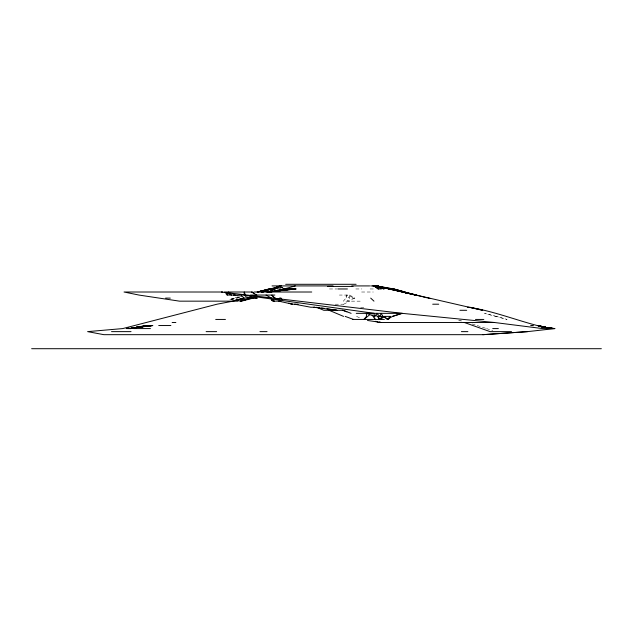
<?xml version="1.0" encoding="UTF-8"?>
<svg xmlns="http://www.w3.org/2000/svg" width="633" height="633" viewBox="0 0 633 633"><rect width="100%" height="100%" fill="white"/><g stroke="black" fill="none" stroke-linecap="round" stroke-linejoin="round"><path stroke-width="0.47" stroke-dasharray="3.17 2.37" d="M349.661 295.057L354.836 298.111L349.234 298.111L349.661 295.057L339.375 295.057M343.711 304.204L349.725 301.158M231.005 299.631L241.774 296.774M234.099 298.111L229.336 299.631L238.332 296.837M231.274 299.631L240.049 297.241M278.821 287.952L282.563 287.137M280.443 287.548L282.381 287.137M282.682 287.168L280.902 287.445L282.714 287.192M283.078 287.192L281.361 287.445L283.228 287.192M329.461 288.964L338.283 288.964M355.817 288.964L361.87 288.964M370.107 288.964L375.029 288.964M361.585 292.011L373.328 292.011M360.185 301.158L343.371 301.158L345.942 298.111L346.259 295.057L354.836 298.111L347.533 301.158L346.259 295.057L349.234 298.111M335.221 304.204L345.341 304.204M360.636 307.25L364.616 307.25M533.516 325.884L530.731 325.536L533.666 325.916M533.405 325.789L531.562 325.536L533.35 325.789M530.47 325.536L532.337 325.916M459.851 320.456L461.694 320.963M472.194 324.009L476.34 325.275M477.171 325.536L485.622 328.274M486.563 328.582L492.767 330.711M458.624 320.353L460.254 320.963M356.569 316.389L359.813 317.916M533.01 325.789L531.079 325.536L532.962 325.789M496.24 316.389L484.554 313.343L507.065 319.436L496.24 316.389"/><path stroke-width="0.95" d="M244.211 295.057L244.243 292.011L245.39 295.057M225.862 293.538L227.168 295.057L228.592 292.011L230.088 293.538M384.753 316.896L387.261 319.436L388.52 319.436L390.245 316.389L377.703 316.389L375.211 315.25M369.561 314.87L363.904 319.436L366.491 316.389L366.38 313.343L374.831 316.389L377.118 313.343M278.765 299.33L279.841 298.111L281.123 298.111M388.757 317.916L390.245 316.389M377.703 316.389L379.175 319.436L382.799 316.389L388.52 319.436M380.583 319.436L383.638 316.896M276.89 286.931L273.496 288.964L276.653 287.445M387.261 319.436L392.539 316.389L402.137 313.343L494.349 322.482L542.616 328.582L554.856 328.582L543.723 327.174M268.875 292.011L280.973 285.918L268.337 292.011M274.849 288.964L281.21 285.918M279.81 285.918L271.755 288.964L269.705 288.964L262.703 292.011L267.023 290.492M374.332 313.343L221.392 292.011L402.137 313.343L392.539 316.389M267.886 290.183L271.343 288.964L261.215 292.011L266.556 290.705M274.777 291.504L295.302 285.918M240.754 301.158L243.191 300.39M244.021 300.137L247.289 299.124M283.386 288.964L275.181 291.504L283.386 288.964L285.942 288.964L279.011 290.792M263.858 290.492L257.655 292.011L278.298 286.931M275.379 291.504L279.058 290.492M279.976 290.238L284.573 288.964M257.655 292.011L268.788 288.964M232.833 301.158L244.029 298.111L235.579 300.01M241.41 301.158L253.303 298.111M251.752 298.111L239.78 301.158L240.2 301.158M264.744 290.27L268.297 289.4M275.102 291.576L285.942 288.964M257.133 292.011L269.144 289.186M233.031 301.158L217.008 304.204L122.723 328.582L87.615 331.629L103.883 334.675L483.351 334.675L527.606 331.629L554.793 328.582M276.075 291.504L277.934 291.164M279.786 290.832L281.645 290.492M283.497 290.151L289.993 288.964L273.915 291.433L292.762 288.964L267.941 292.011L295.983 288.964L287.77 288.964M237.264 300.137L243.191 299.124M273.741 288.664L271.961 288.964L273.836 288.664M237.019 300.137L243.064 299.124M273.78 288.553L271.106 288.964L273.67 288.585M272.024 291.726L270.133 292.011L272.016 291.758M275.592 288.205L270.251 288.964L275.814 288.205M136.048 327.451L152.735 325.536L128.871 328.582L149.942 325.536L130.058 328.582L149.704 325.536L130.746 328.582L145.819 325.536L130.817 328.582L127.375 328.582M150.654 325.536L132.226 327.941L135.177 327.562M136.15 327.435L150.789 325.536L140.787 326.77M128.958 328.242L126.236 328.582L129.179 328.242M132.598 327.791L134.418 327.562M136.237 327.34L138.967 327M133.104 327.791L135.066 327.562M266.699 292.011L295.983 288.964M136.499 327.198L139.205 326.921M141.009 326.731L152.735 325.536M482.765 334.675L527.606 331.629M285.665 284.296L356.11 284.296M272.032 285.918L333.061 285.918M351.766 285.918L369.648 285.918M370.637 285.918L377.474 285.918L380.251 286.931L376.651 285.918L379.705 286.931M327.554 286.409L353.032 286.409M277.61 288.964L280.902 288.964M338.354 288.964L347.422 288.964M378.123 288.964L381.398 288.964M393.156 288.964L421.918 296.584M222.681 292.011L124.044 292.011L138.967 295.057L179.519 301.158L238.158 301.158M251.578 292.011L252.899 292.011L253.92 293.538M254.276 292.011L311.737 292.011M227.168 295.057L235.159 295.057M250.526 295.057L274.864 295.057M165.593 298.111L170.293 298.111M250.304 297.091L257.085 298.111L244.188 298.111L241.482 295.666M280.878 301.158L272.704 301.158L271.375 299.939M298.119 304.204L291.52 304.204L288.925 303.057M432.703 304.204L438.724 304.204M314.918 307.25L310.811 307.25L294.701 304.204M467.534 307.25L469.923 307.25L482.757 310.297L469.971 307.456M343.086 310.297L323.819 310.297L316.619 307.25M459.914 310.297L466.687 310.297M356.252 313.343L402.137 313.343M215.703 319.436L225.443 319.436M352.723 319.436L384.358 319.436M475.47 319.436L483.826 319.436M172.136 322.482L175.863 322.482M494.349 322.482L378.756 322.482L375.717 321.263M158.725 325.536L170.878 325.536M133.618 328.582L150.432 328.582M492.719 328.582L498.361 328.582M111.519 331.629L131.047 331.629M206.129 331.629L216.644 331.629M259.949 331.629L267.071 331.629M461.394 331.629L467.89 331.629M511.511 331.629L490.092 331.629L464.337 322.482M31.65 348.704L601.35 348.704M233.569 295.057L241.41 296.078M249.244 297.091L257.085 298.111M543.628 327.182L554.247 328.582L543.47 327.182L546.287 327.562M313.826 307.25L336.922 310.297L326.992 308.769M543.304 327.182L546.121 327.562L537.662 325.536L551.09 328.582L543.763 327.055M543.185 327.182L545.868 327.562M367.48 320.456L381.026 322.482L379.381 321.975M317.964 307.385L319.768 307.662M321.572 307.939L324.286 308.358M543.304 327.055L553.02 328.582M540.756 326.691L546.121 327.562L540.598 326.549M393.797 288.964L404.819 292.011L393.813 288.964L376.358 285.918L392.492 288.964M540.811 326.549L546.596 327.562M376.319 286.425L373.589 285.918L376.208 286.425M378.138 286.765L389.952 288.964M378.819 286.931L383.179 287.778M384.049 287.952L389.279 288.964L375.685 285.918M538.984 326.042L546.635 327.562M469.987 307.44C495.829 311.555 519.978 321.778 545.432 327.562M539.181 326.106L542.845 326.865M402.074 292.011L416.221 295.057L388.994 288.964L415.873 295.057L402.77 292.011L415.604 295.057L404.226 292.011L415.454 295.057M278.829 301.158L292.493 304.204L290.919 303.595M374.894 285.918L376.809 286.353M376.406 285.918L469.053 307.25M422.852 296.806L427.457 297.89M380.441 287.01L376.089 285.918L379.879 286.931M546.429 327.562L538.461 325.536L545.322 327.562M372.695 285.918L384.136 288.964L373.881 285.918L378.352 288.964L374 285.918M278.188 299.124L274.983 298.111L276.265 299.124M245.367 296.584L249.932 298.111M380.67 287.137L377.133 285.918L380.029 286.931M342.659 310.297L346.884 311.824M345.191 316.389L353.475 319.436M343.893 310.605L351.117 313.343M343.561 316.389L329.12 310.297M228.07 293.538L224.557 292.011L251.443 292.011L256.761 295.057M228.948 293.918L231.583 295.057M271.264 299.631L274.2 301.158L272.791 299.631M266.058 295.057L271.375 298.111M279.841 298.111L282.223 299.631M376.611 313.343L379.935 316.389L381.232 313.343L382.799 316.389M370.693 298.111L373.968 301.158M274.864 298.111L271.858 295.057L274.5 298.111M372.093 314.87L375.147 319.436L374.586 317.916M373.684 313.343L374.831 316.389M378.581 316.389L379.175 319.436M429.965 298.515L428.383 298.111L429.989 298.515"/></g></svg>
